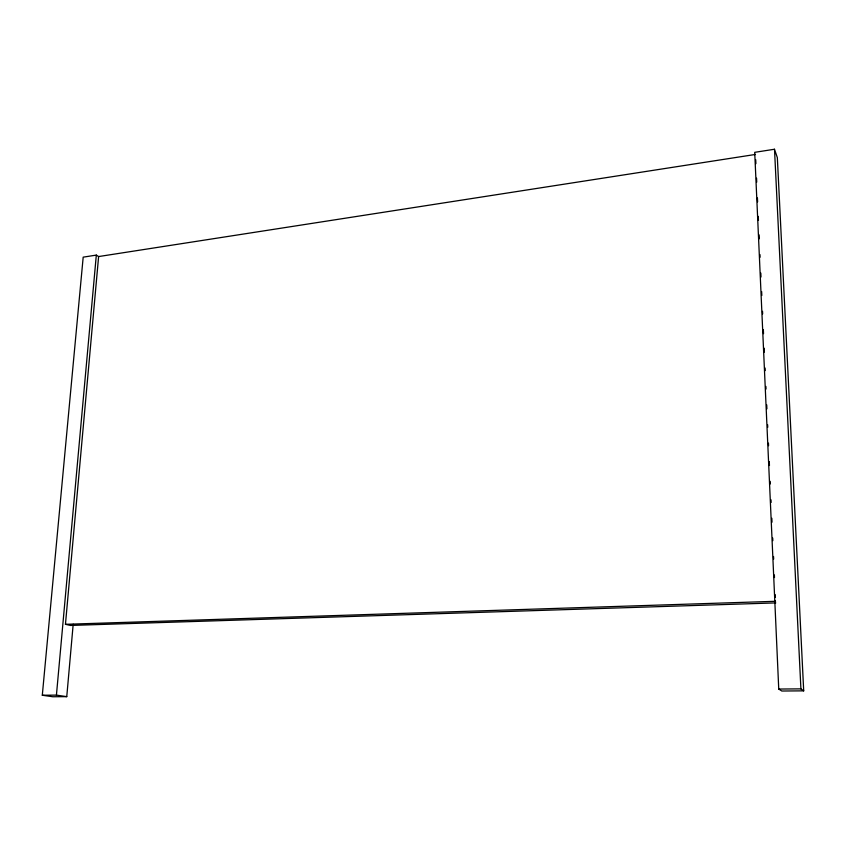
<?xml version="1.0" encoding="UTF-8"?>
<svg xmlns="http://www.w3.org/2000/svg" width="846" height="846" viewBox="0 0 846 846"><rect width="100%" height="100%" fill="white"/><g stroke="black" fill="none" stroke-linecap="round" stroke-linejoin="round"><path stroke-width="1.27" d="M755.489 154.437L98.612 256.56L96.317 255.101L83.183 257.152L42.3 695.243L52.748 696.755L66.76 696.639L73.19 624.242M42.3 695.243L56.428 695.116L96.317 255.101M775.771 602.902L70.514 625.448L65.449 624.306L98.612 256.56M774.502 149.245L754.717 152.333L778.743 689.046L781.82 691.023L803.7 690.854L777.337 157.642L774.502 149.245L800.908 688.866L803.7 690.854M65.449 624.306L775.56 601.295L774.777 600.501M778.743 689.046L800.908 688.866M56.428 695.116L66.76 696.639M755.721 159.704L755.901 163.659M756.546 178.157L756.726 182.112M757.434 197.932L757.614 201.887M758.27 216.386L758.45 220.341M759.095 234.839L759.274 238.794M759.983 254.614L760.099 257.247M760.818 273.068L760.988 277.023M761.643 291.521L761.823 295.476M762.532 311.296L762.648 313.929M763.356 329.75L763.536 333.705M764.192 348.203L764.372 352.158M765.08 367.978L765.196 370.611M765.905 386.432L766.021 389.065M766.73 404.885L766.91 408.84M767.618 424.66L767.745 427.293M768.454 443.114L768.57 445.747M769.278 461.567L769.458 465.522M770.167 481.342L770.283 483.975M771.002 499.796L771.118 502.429M771.827 518.249L772.007 522.204M772.715 538.024L772.832 540.657M773.54 556.478L773.667 559.111M774.376 574.931L774.492 577.564M775.264 594.706L775.38 597.339"/></g></svg>
